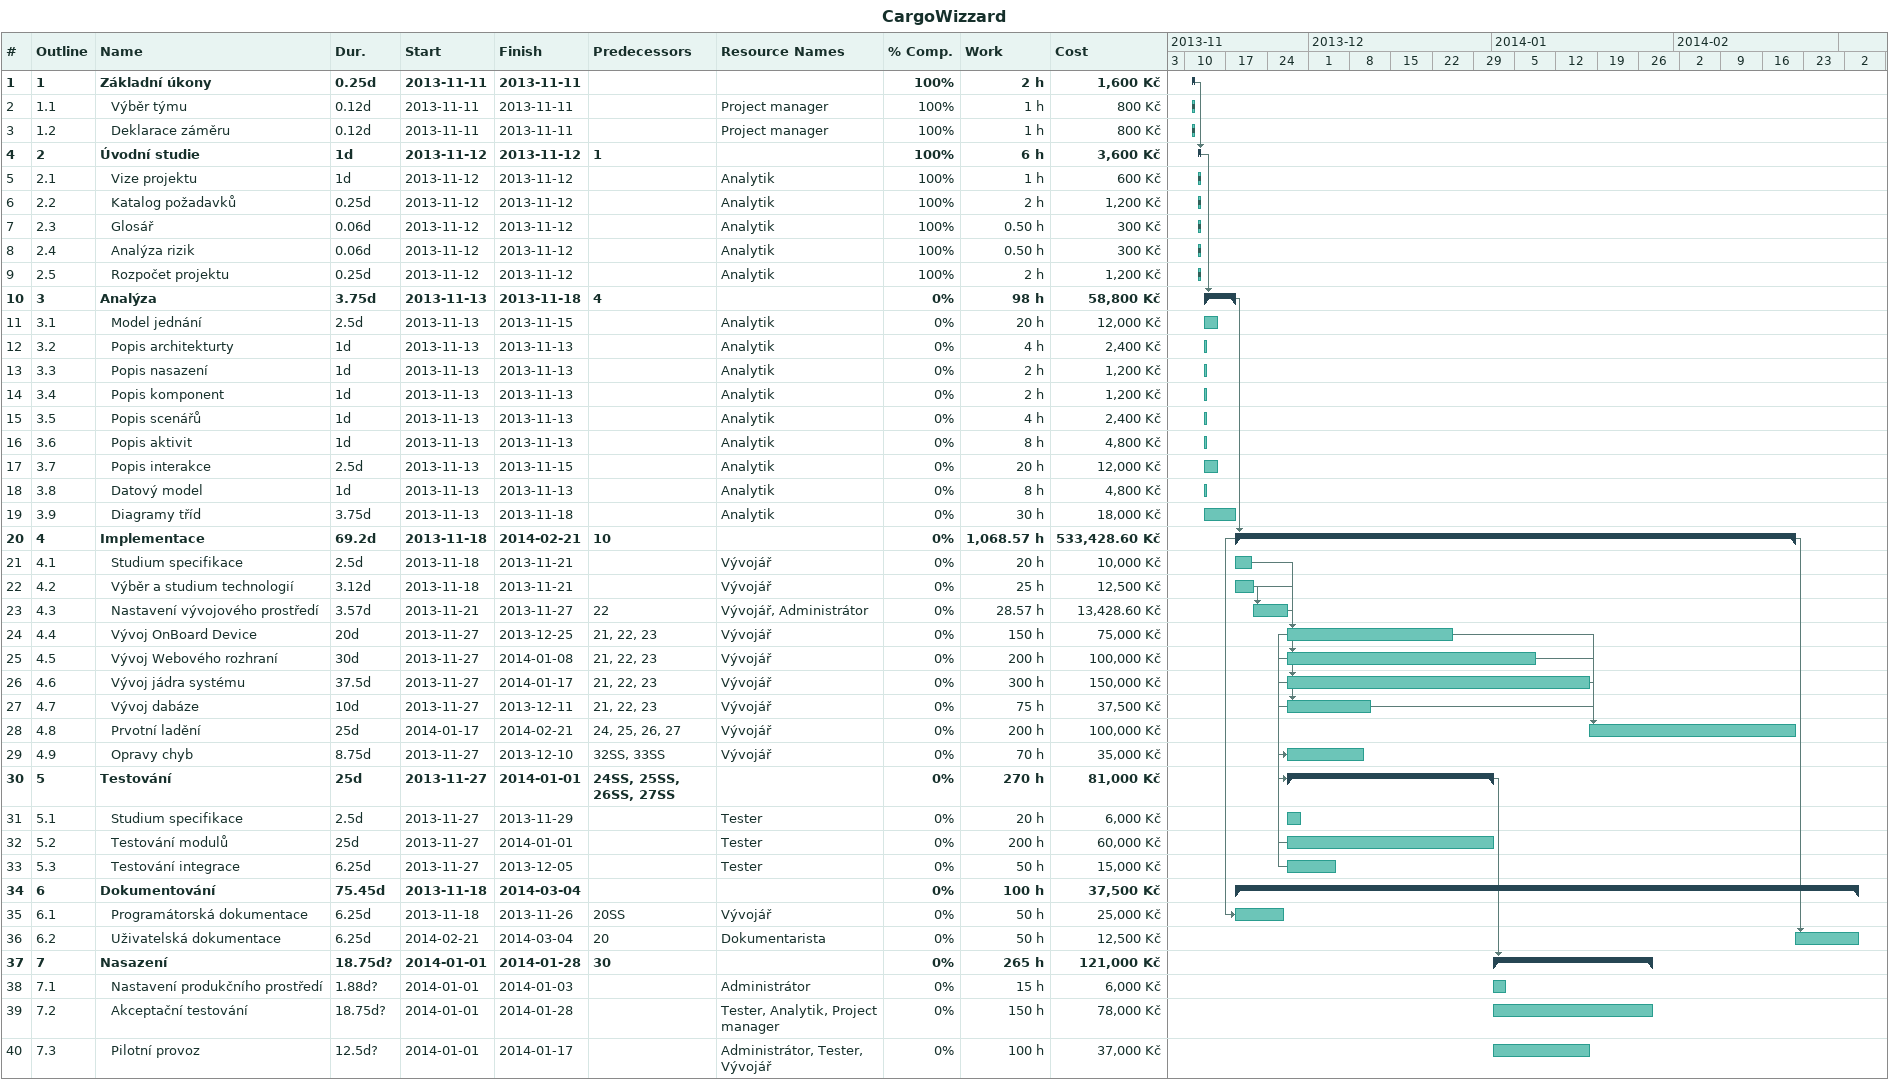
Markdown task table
CargoWizzard

| ID | WBS | Task | Duration | Start | Finish | Predecessors | Resources | % complete | Work (h) | Cost (Kč) |
|---|---|---|---|---|---|---|---|---|---|---|
| 1 | 1 | **Základní úkony** | 0.25d | 2013-11-11 | 2013-11-11 |  |  | 100 | 2 | 1600 |
| 2 | 1.1 | Výběr týmu | 0.12d | 2013-11-11 | 2013-11-11 |  | Project manager | 100 | 1 | 800 |
| 3 | 1.2 | Deklarace záměru | 0.12d | 2013-11-11 | 2013-11-11 |  | Project manager | 100 | 1 | 800 |
| 4 | 2 | **Úvodní studie** | 1d | 2013-11-12 | 2013-11-12 | 1 |  | 100 | 6 | 3600 |
| 5 | 2.1 | Vize projektu | 1d | 2013-11-12 | 2013-11-12 |  | Analytik | 100 | 1 | 600 |
| 6 | 2.2 | Katalog požadavků | 0.25d | 2013-11-12 | 2013-11-12 |  | Analytik | 100 | 2 | 1200 |
| 7 | 2.3 | Glosář | 0.06d | 2013-11-12 | 2013-11-12 |  | Analytik | 100 | 0.50 | 300 |
| 8 | 2.4 | Analýza rizik | 0.06d | 2013-11-12 | 2013-11-12 |  | Analytik | 100 | 0.50 | 300 |
| 9 | 2.5 | Rozpočet projektu | 0.25d | 2013-11-12 | 2013-11-12 |  | Analytik | 100 | 2 | 1200 |
| 10 | 3 | **Analýza** | 3.75d | 2013-11-13 | 2013-11-18 | 4 |  | 0 | 98 | 58800 |
| 11 | 3.1 | Model jednání | 2.5d | 2013-11-13 | 2013-11-15 |  | Analytik | 0 | 20 | 12000 |
| 12 | 3.2 | Popis architekturty | 1d | 2013-11-13 | 2013-11-13 |  | Analytik | 0 | 4 | 2400 |
| 13 | 3.3 | Popis nasazení | 1d | 2013-11-13 | 2013-11-13 |  | Analytik | 0 | 2 | 1200 |
| 14 | 3.4 | Popis komponent | 1d | 2013-11-13 | 2013-11-13 |  | Analytik | 0 | 2 | 1200 |
| 15 | 3.5 | Popis scenářů | 1d | 2013-11-13 | 2013-11-13 |  | Analytik | 0 | 4 | 2400 |
| 16 | 3.6 | Popis aktivit | 1d | 2013-11-13 | 2013-11-13 |  | Analytik | 0 | 8 | 4800 |
| 17 | 3.7 | Popis interakce | 2.5d | 2013-11-13 | 2013-11-15 |  | Analytik | 0 | 20 | 12000 |
| 18 | 3.8 | Datový model | 1d | 2013-11-13 | 2013-11-13 |  | Analytik | 0 | 8 | 4800 |
| 19 | 3.9 | Diagramy tříd | 3.75d | 2013-11-13 | 2013-11-18 |  | Analytik | 0 | 30 | 18000 |
| 20 | 4 | **Implementace** | 69.2d | 2013-11-18 | 2014-02-21 | 10 |  | 0 | 1068.57 | 533428.60 |
| 21 | 4.1 | Studium specifikace | 2.5d | 2013-11-18 | 2013-11-21 |  | Vývojář | 0 | 20 | 10000 |
| 22 | 4.2 | Výběr a studium technologií | 3.12d | 2013-11-18 | 2013-11-21 |  | Vývojář | 0 | 25 | 12500 |
| 23 | 4.3 | Nastavení vývojového prostředí | 3.57d | 2013-11-21 | 2013-11-27 | 22 | Vývojář, Administrátor | 0 | 28.57 | 13428.60 |
| 24 | 4.4 | Vývoj OnBoard Device | 20d | 2013-11-27 | 2013-12-25 | 21, 22, 23 | Vývojář | 0 | 150 | 75000 |
| 25 | 4.5 | Vývoj Webového rozhraní | 30d | 2013-11-27 | 2014-01-08 | 21, 22, 23 | Vývojář | 0 | 200 | 100000 |
| 26 | 4.6 | Vývoj jádra systému | 37.5d | 2013-11-27 | 2014-01-17 | 21, 22, 23 | Vývojář | 0 | 300 | 150000 |
| 27 | 4.7 | Vývoj dabáze | 10d | 2013-11-27 | 2013-12-11 | 21, 22, 23 | Vývojář | 0 | 75 | 37500 |
| 28 | 4.8 | Prvotní ladění | 25d | 2014-01-17 | 2014-02-21 | 24, 25, 26, 27 | Vývojář | 0 | 200 | 100000 |
| 29 | 4.9 | Opravy chyb | 8.75d | 2013-11-27 | 2013-12-10 | 32SS, 33SS | Vývojář | 0 | 70 | 35000 |
| 30 | 5 | **Testování** | 25d | 2013-11-27 | 2014-01-01 | 24SS, 25SS, 26SS, 27SS |  | 0 | 270 | 81000 |
| 31 | 5.1 | Studium specifikace | 2.5d | 2013-11-27 | 2013-11-29 |  | Tester | 0 | 20 | 6000 |
| 32 | 5.2 | Testování modulů | 25d | 2013-11-27 | 2014-01-01 |  | Tester | 0 | 200 | 60000 |
| 33 | 5.3 | Testování integrace | 6.25d | 2013-11-27 | 2013-12-05 |  | Tester | 0 | 50 | 15000 |
| 34 | 6 | **Dokumentování** | 75.45d | 2013-11-18 | 2014-03-04 |  |  | 0 | 100 | 37500 |
| 35 | 6.1 | Programátorská dokumentace | 6.25d | 2013-11-18 | 2013-11-26 | 20SS | Vývojář | 0 | 50 | 25000 |
| 36 | 6.2 | Uživatelská dokumentace | 6.25d | 2014-02-21 | 2014-03-04 | 20 | Dokumentarista | 0 | 50 | 12500 |
| 37 | 7 | **Nasazení** | 18.75d? | 2014-01-01 | 2014-01-28 | 30 |  | 0 | 265 | 121000 |
| 38 | 7.1 | Nastavení produkčního prostředí | 1.88d? | 2014-01-01 | 2014-01-03 |  | Administrátor | 0 | 15 | 6000 |
| 39 | 7.2 | Akceptační testování | 18.75d? | 2014-01-01 | 2014-01-28 |  | Tester, Analytik, Project manager | 0 | 150 | 78000 |
| 40 | 7.3 | Pilotní provoz | 12.5d? | 2014-01-01 | 2014-01-17 |  | Administrátor, Tester, Vývojář | 0 | 100 | 37000 |
